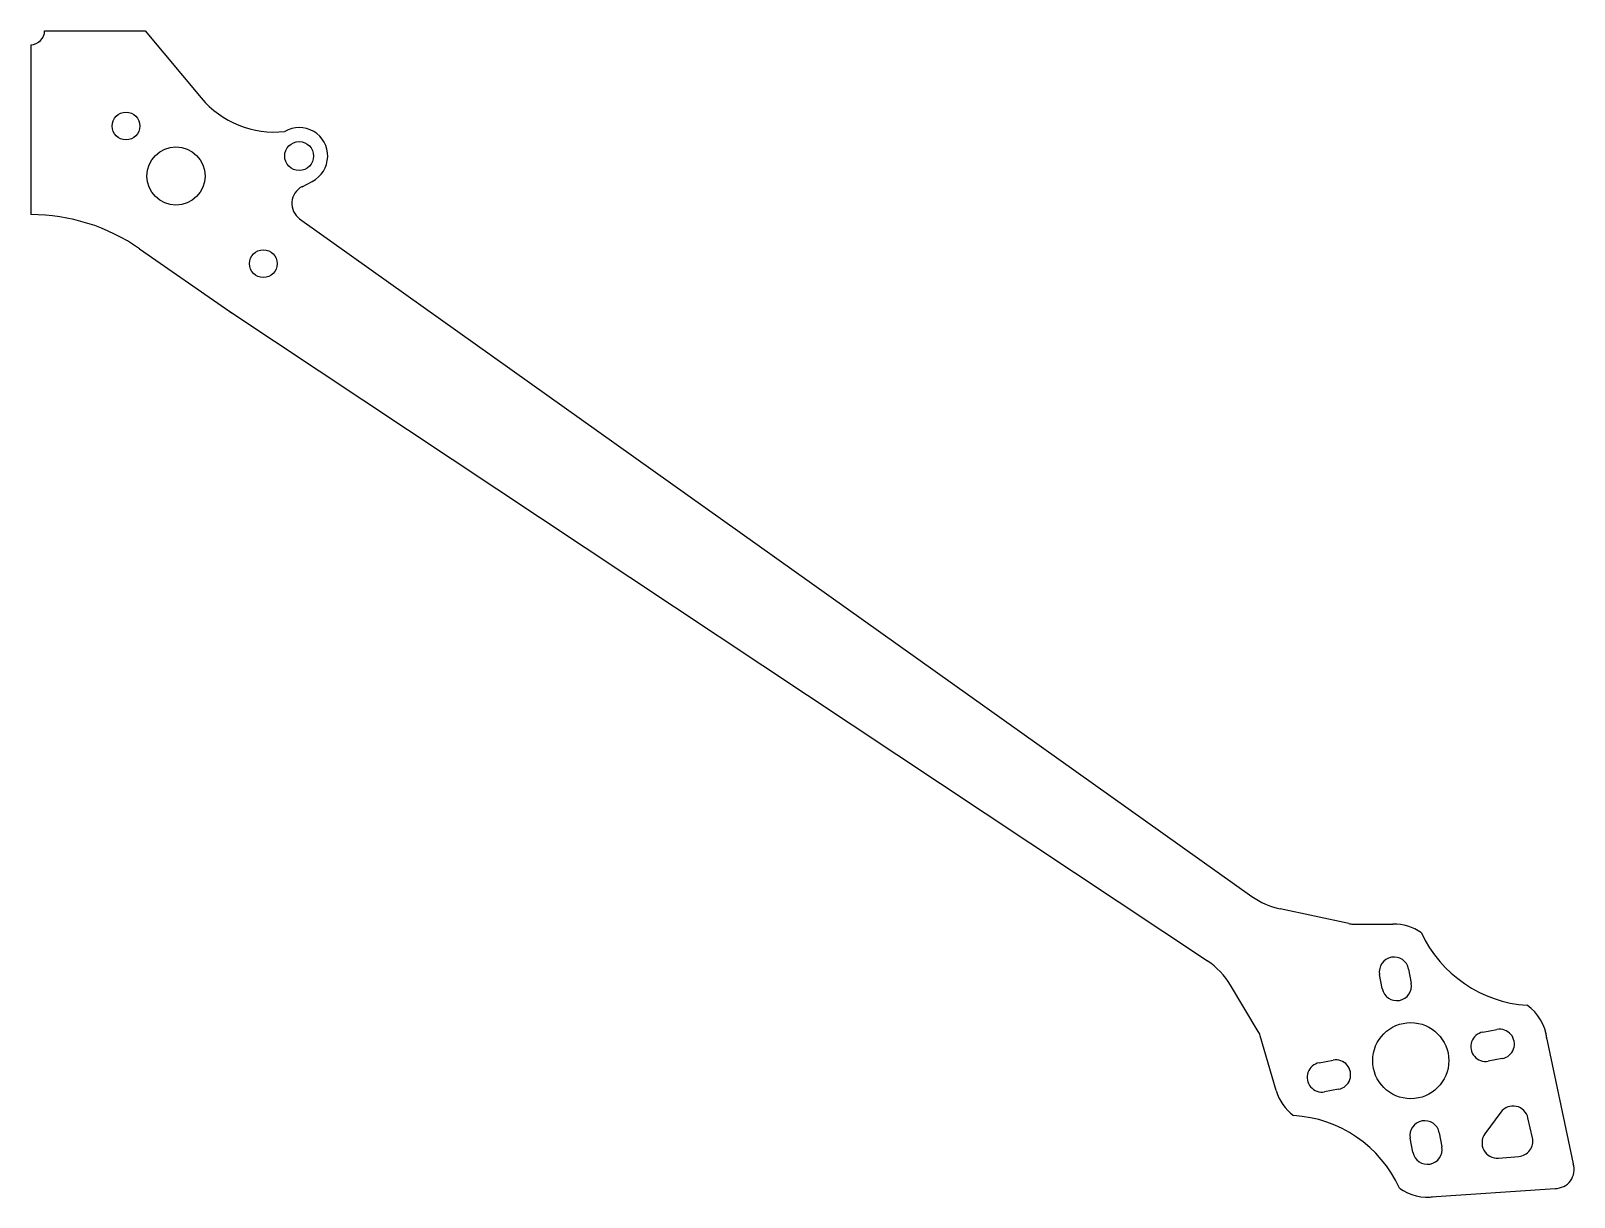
# Model space of a CAD drawing. Header units: millimetres. Extents: x 0 to 162, y -123 to 0.
import ezdxf

# ---------------------------------------------------------------- set-up
doc = ezdxf.new("R2010")
doc.units = ezdxf.units.MM
doc.layers.get('0').update_dxf_attribs({"linetype": 'CONTINUOUS'})

msp = doc.modelspace()

# ---------------------------------------------------------------- linework, layer by layer
for p, q in [((1.45, 0), (12, 0)), ((12, 0), (17.88, -7.04)), ((0, -1.45), (0, -19.31)), ((28.5, -16.37), (29.57, -15.81)), ((28.24, -19.76), (128.3, -90.95)), ((11.42, -22.9), (20.92, -29.5)), ((20.92, -29.5), (123.62, -97.71)), ((138.49, -93.8), (131.26, -92.25)), ((138.9, -93.85), (143.12, -93.86)), ((144.77, -98.58), (145.04, -100.05)), ((128.96, -105.12), (126.06, -100.26)), ((141.99, -100.62), (141.72, -99.15)), ((152.57, -105.21), (154.04, -104.93)), ((159.09, -104.95), (162.07, -119.03)), ((130.85, -111.35), (129.17, -105.58)), ((135.37, -108.42), (136.84, -108.15)), ((154.61, -107.98), (153.14, -108.25)), ((137.41, -111.2), (135.94, -111.47)), ((145.21, -117.82), (144.94, -116.35)), ((147.98, -115.78), (148.26, -117.25)), ((146.6, -122.54), (160.15, -121.63))]:
    msp.add_line(p, q)
msp.add_lwpolyline([(154.2, -118.43), (156.34, -118.26, 0.455726), (157.78, -116.32), (157.31, -114.22, 0.643222), (154.46, -113.61), (152.79, -115.88, 0.643222)], format="xyb", close=True)
for centre, radius in [((10, -10), 1.45), ((15.25, -15.25), 3.05), ((28.19, -13.15), 1.52), ((24.43, -24.46), 1.45), ((144.99, -108.2), 4)]:
    msp.add_circle(centre, radius)
for centre, radius, start, end in [((0, 0), 1.45, -90, 0), ((25.56, -0.63), 10, 219.8843, 276.406), ((28.19, -13.15), 3, -62.5574, 120.3901), ((29.42, -18.14), 2, 117.4426, 233.7642), ((0, -39.31), 20, 55.1646, 89.9999), ((24.43, -24.46), 6.15, 235.1646, 238.565), ((132.94, -84.43), 8, 234.5682, 257.8872), ((138.91, -91.85), 2, 257.8872, 269.7899), ((143.24, -98.86), 5, 54.9421, 91.409), ((158.09, -89.2), 13.21, 204.9545, 266.2418), ((119.19, -104.37), 8, 30.8986, 56.4117), ((143.24, -98.86), 1.55, 10.6, 190.6), ((143.52, -100.34), 1.55, -169.4, 10.6), ((154.33, -106.45), 5, 6.2771, 54.596), ((127.25, -106.15), 2, 16.2832, 30.8986), ((152.85, -106.73), 1.55, 100.6, 280.6), ((154.33, -106.45), 1.55, -79.4, 100.6), ((135.65, -109.95), 1.55, 100.6, 280.6), ((137.13, -109.67), 1.55, -79.4, 100.6), ((135.65, -109.95), 5, 196.2832, 233.5728), ((131.95, -126.96), 13.01, 24.4212, 86.7705), ((146.46, -116.06), 1.55, 10.6, 190.6), ((146.74, -117.54), 1.55, -169.4, 10.6), ((160.16, -119.63), 2, -90.1573, 17.5453), ((146.74, -117.54), 5, 233.9164, 279.1957)]:
    msp.add_arc(centre, radius, start, end)

doc.saveas('drawing.dxf')
